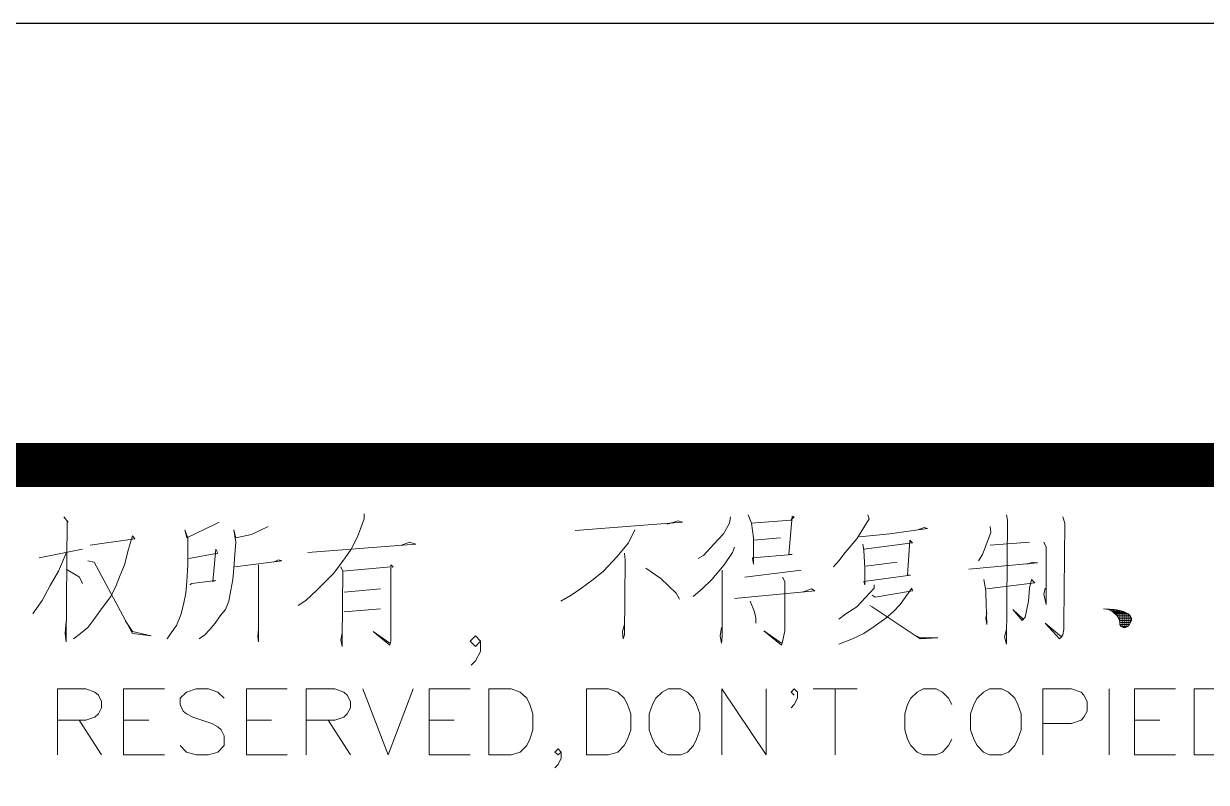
# Model space of a CAD drawing. Extents: x -9422388 to 15610651, y -1992469 to 953794.
# Drawn here: x -2435039 to -2432359, y -400531 to -398812 of the extents above; entities that cross this region are included whole.
import ezdxf

# ---------------------------------------------------------------- set-up
doc = ezdxf.new("R2010")
doc.units = 0
doc.header["$LTSCALE"] = 1000
doc.layers.add('PUB_TITLE', color=4, linetype='Continuous')

# ---------------------------------------------------------------- blocks, each defined once
blk = doc.blocks.new('TQ')
at = {"layer": 'PUB_TITLE'}
for points in [[(1746756.1, -759329.7), (1750935.6, -759329.7), (1750935.6, -758772.5), (1746756.1, -758772.5)], [(1746756.1, -798756.5), (1750935.6, -798756.5), (1750935.6, -758772.5), (1746756.1, -758772.5)]]:
    blk.add_lwpolyline(points, close=True, dxfattribs=at)
at = {"layer": 'PUB_TITLE', "color": 140, "lineweight": 0}
for points in [[(1747819.5, -758854.4), (1747826, -758862.9), (1747824.7, -758860.9), (1747822.8, -759051.8), (1747821.5, -759038.7), (1747822.8, -759019.1)], [(1748064.6, -758862.9), (1748058.1, -758866.2), (1748013.6, -758887.7), (1748010.4, -758874.7), (1748014.9, -758887.7), (1748014.9, -758930.2), (1748013.6, -758956.4), (1748011.7, -758974.7), (1748008.4, -758993), (1748003.8, -759009.3), (1747997.3, -759025.7), (1747988.8, -759037.4), (1747982.3, -759047.2)], [(1748293.4, -758849.8), (1748293.4, -758857.7), (1748282.9, -758885.8), (1748273.1, -758905.4), (1748263.3, -758919.1), (1748245.6, -758943.3), (1748218.8, -758970.1), (1748201.2, -758986.4), (1748189.4, -758994.3)], [(1748626.7, -758876), (1748796, -758862.9), (1748789.4, -758860.9), (1748771.8, -758866.2)], [(1748871.8, -758854.4), (1748870.5, -758864.2), (1748860.7, -758881.2), (1748845.6, -758897.5), (1748829.3, -758915.2), (1748820.8, -758920.4)], [(1748899.9, -758851.1), (1748905.1, -758864.2), (1748908.4, -758887.7), (1748908.4, -758908.7), (1748908.4, -758922.4), (1748908.4, -758928.9), (1748906.4, -758919.1), (1748969.2, -758913.9), (1748963.9, -758913.9), (1748969.2, -758853.1), (1748972.4, -758854.4), (1748967.2, -758859.6), (1748905.1, -758864.2)], [(1749088.8, -758851.1), (1749090.7, -758857.7), (1749071.1, -758889.1), (1749052.8, -758910.6), (1749043, -758923.7), (1749034.5, -758933.5)], [(1749307.7, -758851.1), (1749309, -758859.6), (1749307.7, -759055.1), (1749304.4, -759044), (1749307.7, -759032.2)], [(1749396.6, -758854.4), (1749399.9, -758864.2), (1749397.9, -759022.4), (1749397.9, -759032.2), (1749396.6, -759040.7), (1749394.6, -759044), (1749391.4, -759047.2), (1749368.5, -759022.4), (1749394.6, -759044)], [(1748141.7, -758869.4), (1748115.6, -758882.5), (1748090.7, -758887.7), (1748087.5, -758874.7), (1748090.7, -758894.3), (1748089.4, -758913.9), (1748087.5, -758935.5), (1748086.2, -758953.1), (1748082.9, -758970.1), (1748079.6, -758987.7), (1748074.4, -759000.8), (1748065.9, -759010.6), (1748058.1, -759022.4), (1748049.6, -759032.2), (1748041.7, -759040.7), (1748033.2, -759047.2)], [(1748720.8, -758874.7), (1748711, -758895.6), (1748692.7, -758917.2), (1748671.1, -758940), (1748654.8, -758953.1), (1748635.2, -758968.1), (1748620.1, -758977.9), (1748603.8, -758987.7)], [(1749075.7, -758885.8), (1749123.4, -758881.2), (1749182.9, -758872.7), (1749177.6, -758871.4), (1749167.8, -758874.7)], [(1749281.6, -758869.4), (1749282.9, -758879.2), (1749269.8, -758913.9), (1749263.3, -758923.7)], [(1747860.7, -758898.9), (1747931.3, -758889.1), (1747928, -758884.5), (1747921.5, -758905.4), (1747914.9, -758930.2), (1747908.4, -758946.6), (1747901.9, -758962.9), (1747893.4, -758979.9), (1747880.3, -758997.5), (1747868.5, -759014.5), (1747857.4, -759028.9), (1747845.7, -759038.7), (1747834.5, -759047.2)], [(1748204.5, -758910.6), (1748375.1, -758897.5), (1748365.2, -758894.3)], [(1748365.2, -758894.3), (1748352.2, -758898.9)], [(1748908.4, -758891), (1748950.9, -758887.7)], [(1749080.9, -758897.5), (1749082.2, -758907.4), (1749084.2, -758935.5), (1749084.2, -758961.6), (1749082.2, -758956.4), (1749156.1, -758946.6), (1749151.5, -758946.6), (1749154.8, -758891), (1749159.3, -758895.6), (1749082.2, -758905.4)], [(1749281.6, -758898.9), (1749343.7, -758894.3)], [(1749366.5, -758894.3), (1749370.4, -758902.1), (1749370.4, -758993), (1749366.5, -758976.6), (1749368.5, -758966.8)], [(1747822.8, -758911.9), (1747811, -758940), (1747797.9, -758962.9), (1747784.9, -758986.4), (1747773.8, -759002.8), (1747770.5, -759007.4)], [(1747780.3, -758919.1), (1747848.9, -758905.4)], [(1748018.2, -758961.6), (1748021.5, -758959.6), (1748059.4, -758955.1), (1748054.8, -758956.4), (1748059.4, -758905.4), (1748062.6, -758911.9), (1748016.9, -758920.4)], [(1748704.5, -758911.9), (1748705.8, -758922.4), (1748704.5, -759040.7), (1748702.5, -759047.2), (1748701.2, -759035.5), (1748704.5, -759024.3)], [(1748878.3, -758902.1), (1748875, -758910.6), (1748862, -758930.2), (1748842.4, -758953.1), (1748827.3, -758968.1), (1748812.9, -758979.9)], [(1747822.8, -758936.8), (1747844.3, -758949.8), (1747848.9, -758959.6)], [(1747857.4, -758923.7), (1747867.2, -758925.7), (1747928, -759038.7), (1747957.4, -759042), (1747928, -759035.5), (1747916.2, -759017.8)], [(1748089.4, -758933.5), (1748163.3, -758923.7), (1748158.1, -758922.4), (1748150.2, -758925.7)], [(1748126.7, -758930.2), (1748126.7, -759051.8), (1748125.4, -759044), (1748126.7, -759030.9)], [(1748256.8, -758933.5), (1748260, -758940), (1748258.7, -759048.5), (1748258.7, -759059), (1748256.8, -759048.5), (1748258.7, -759037.4)], [(1748260, -758940), (1748335.8, -758933.5), (1748335.8, -758930.2), (1748339.1, -758933.5), (1748335.8, -758935.5), (1748335.8, -759050.5), (1748333.9, -759057), (1748307.7, -759035.5), (1748333.9, -759053.8)], [(1748791.4, -758984.5), (1748786.2, -758974.7), (1748762, -758951.8), (1748738.4, -758935.5)], [(1749135.2, -758925.7), (1749085.5, -758932.2)], [(1749248.2, -758936.8), (1749356.7, -758927), (1749355.4, -758927), (1749348.9, -758925.7), (1749340.4, -758928.9)], [(1748858.7, -758938.7), (1748858.7, -759044), (1748857.4, -759053.8), (1748855.4, -759042), (1748857.4, -759028.9)], [(1748894.6, -758949.8), (1748983.5, -758938.7)], [(1748954.1, -758949.8), (1748957.4, -758956.4), (1748957.4, -759004.1), (1748957.4, -759034.1), (1748954.1, -759051.8), (1748952.2, -759057), (1748924.7, -759034.1), (1748952.2, -759053.8)], [(1749271.8, -758953.1), (1749275, -758971.4), (1749275, -758974.7), (1749276.3, -759024.3), (1749275, -759014.5), (1749276.3, -759006)], [(1749276.3, -758968.1), (1749352.1, -758958.3), (1749346.9, -758953.1), (1749343.7, -758966.8), (1749342.3, -758987.7), (1749339.1, -759002.8), (1749337.1, -759012.6), (1749332.5, -759017.8), (1749317.5, -759000.8), (1749333.8, -759015.8)], [(1748319.5, -758968.1), (1748262, -758973.4)], [(1748878.3, -758983.2), (1749005.1, -758971.4), (1748999.9, -758968.1), (1748985.5, -758973.4)], [(1749098.6, -758961.6), (1749098.6, -758966.8), (1749071.1, -758996.2), (1749054.1, -759007.4), (1749043, -759015.8)], [(1749095.3, -758977.9), (1749100.5, -758981.2), (1749159.3, -758971.4), (1749158, -758966.8), (1749139.7, -758993), (1749128.6, -759004.1), (1749116.9, -759014.5), (1749098.6, -759027.6), (1749082.2, -759038.7), (1749064.6, -759047.2), (1749043, -759055.1)], [(1748903.1, -758987.7), (1748909.7, -759004.1), (1748911.6, -759014.5), (1748911.6, -759022.4)], [(1749092, -758994.3), (1749095.3, -758996.2), (1749171.1, -759047.2), (1749199.2, -759045.3), (1749171.1, -759045.3), (1749161.3, -759040.7)], [(1748262, -759004.1), (1748319.5, -758999.5)], [(1749461.9, -758999.5), (1749478.9, -759000.8), (1749488.7, -759002.8), (1749493.3, -759004.1), (1749496.6, -759006), (1749499.9, -759007.4), (1749503.1, -759010.6), (1749505.1, -759014.5), (1749505.1, -759017.8), (1749501.8, -759024.3), (1749498.6, -759027.6), (1749495.3, -759028.9), (1749492, -759028.9), (1749488.7, -759027.6), (1749486.8, -759024.3), (1749486.8, -759021.1), (1749485.5, -759015.8), (1749482.2, -759010.6), (1749475.7, -759004.1), (1749468.5, -759000.8), (1749460.6, -758999.5)], [(1749468.5, -759000.8), (1749477, -759000.8)], [(1749473.7, -759002.8), (1749473.7, -759000.8)], [(1749486.8, -759002.8), (1749473.7, -759002.8)], [(1749475.7, -759004.1), (1749493.3, -759004.1)], [(1749477, -759000.8), (1749477, -759006)], [(1749496.6, -759006), (1749477, -759006)], [(1749480.2, -759009.3), (1749480.2, -759002.8)], [(1749480.2, -759007.4), (1749498.6, -759007.4)], [(1749503.1, -759010.6), (1749482.2, -759010.6)], [(1749483.5, -759002.8), (1749483.5, -759012.6)], [(1749486.8, -759024.3), (1749486.8, -759002.8)], [(1749490.1, -759004.1), (1749490.1, -759027.6)], [(1749493.3, -759028.9), (1749493.3, -759004.1)], [(1749496.6, -759006), (1749496.6, -759027.6)], [(1749499.9, -759025.7), (1749499.9, -759007.4)], [(1749503.1, -759010.6), (1749503.1, -759021.1)], [(1749485.5, -759014.5), (1749505.1, -759014.5)], [(1749505.1, -759017.8), (1749486.8, -759017.8)], [(1749486.8, -759021.1), (1749503.1, -759021.1)], [(1749501.8, -759024.3), (1749486.8, -759024.3)], [(1749488.7, -759027.6), (1749498.6, -759027.6)], [(1748462.6, -759088.4), (1748469.2, -759081.9), (1748477, -759066.8), (1748477, -759050.5), (1748469.2, -759042), (1748460.7, -759050.5), (1748469.2, -759059), (1748477, -759050.5)], [(1747809.1, -759125.6), (1747809.1, -759230.2)], [(1747809.1, -759125.6), (1747854.2, -759125.6), (1747868.5, -759130.9), (1747873.8, -759136.1), (1747879, -759145.9), (1747879, -759155.7), (1747873.8, -759165.5), (1747868.5, -759170.7), (1747854.2, -759175.3), (1747809.1, -759175.3)], [(1747913.6, -759125.6), (1747913.6, -759230.2)], [(1747913.6, -759125.6), (1747978.3, -759125.6)], [(1748072.4, -759140.7), (1748062.6, -759130.9), (1748047.6, -759125.6), (1748028, -759125.6), (1748013, -759130.9), (1748003.2, -759140.7), (1748003.2, -759150.5), (1748007.7, -759160.9), (1748013, -759165.5), (1748022.8, -759170.7), (1748052.8, -759180.5), (1748062.6, -759185.8), (1748067.9, -759190.4), (1748072.4, -759200.2), (1748072.4, -759215.2), (1748062.6, -759225.6), (1748047.6, -759230.2), (1748028, -759230.2), (1748013, -759225.6), (1748003.2, -759215.2)], [(1748107.7, -759125.6), (1748107.7, -759230.2)], [(1748107.7, -759125.6), (1748171.8, -759125.6)], [(1748201.9, -759125.6), (1748201.9, -759230.2)], [(1748201.9, -759125.6), (1748247, -759125.6), (1748261.3, -759130.9), (1748266.6, -759136.1), (1748271.8, -759145.9), (1748271.8, -759155.7), (1748266.6, -759165.5), (1748261.3, -759170.7), (1748247, -759175.3), (1748201.9, -759175.3)], [(1748291.4, -759125.6), (1748331.3, -759230.2), (1748371.1, -759125.6)], [(1748396, -759125.6), (1748396, -759230.2)], [(1748396, -759125.6), (1748460.7, -759125.6)], [(1748490.1, -759125.6), (1748490.1, -759230.2)], [(1748490.1, -759125.6), (1748525.4, -759125.6), (1748539.8, -759130.9), (1748550.2, -759140.7), (1748554.8, -759150.5), (1748560, -759165.5), (1748560, -759190.4), (1748554.8, -759205.4), (1748550.2, -759215.2), (1748539.8, -759225.6), (1748525.4, -759230.2), (1748490.1, -759230.2)], [(1748644.3, -759125.6), (1748644.3, -759230.2)], [(1748644.3, -759125.6), (1748679, -759125.6), (1748694, -759130.9), (1748703.8, -759140.7), (1748709, -759150.5), (1748714.3, -759165.5), (1748714.3, -759190.4), (1748709, -759205.4), (1748703.8, -759215.2), (1748694, -759225.6), (1748679, -759230.2), (1748644.3, -759230.2)], [(1748858, -759125.6), (1748858, -759230.2)], [(1748858, -759125.6), (1748928, -759230.2), (1748928, -759125.6)], [(1748972.4, -759136.1), (1748967.8, -759130.9), (1748972.4, -759125.6), (1748977.6, -759130.9), (1748977.6, -759140.7), (1748972.4, -759150.5), (1748967.8, -759155.7)], [(1749002.5, -759125.6), (1749071.8, -759125.6)], [(1749037.1, -759125.6), (1749037.1, -759230.2)], [(1749221.4, -759150.5), (1749216.2, -759140.7), (1749206.4, -759130.9), (1749196.6, -759125.6), (1749176.3, -759125.6), (1749166.5, -759130.9), (1749156.7, -759140.7), (1749151.5, -759150.5), (1749146.9, -759165.5), (1749146.9, -759190.4), (1749151.5, -759205.4), (1749156.7, -759215.2), (1749166.5, -759225.6), (1749176.3, -759230.2), (1749196.6, -759230.2), (1749206.4, -759225.6), (1749216.2, -759215.2), (1749221.4, -759205.4)], [(1749365.2, -759125.6), (1749365.2, -759230.2)], [(1749365.2, -759125.6), (1749410.3, -759125.6), (1749425.3, -759130.9), (1749429.9, -759136.1), (1749435.2, -759145.9), (1749435.2, -759160.9), (1749429.9, -759170.7), (1749425.3, -759175.3), (1749410.3, -759180.5), (1749365.2, -759180.5)], [(1749469.8, -759125.6), (1749469.8, -759230.2)], [(1749509.7, -759125.6), (1749509.7, -759230.2)], [(1749509.7, -759125.6), (1749574.4, -759125.6)], [(1749603.8, -759125.6), (1749603.8, -759230.2)], [(1749603.8, -759125.6), (1749639.1, -759125.6), (1749654.1, -759130.9), (1749663.9, -759140.7), (1749668.5, -759150.5), (1749673.7, -759165.5), (1749673.7, -759190.4), (1749668.5, -759205.4), (1749663.9, -759215.2), (1749654.1, -759225.6), (1749639.1, -759230.2), (1749603.8, -759230.2)], [(1747843.7, -759175.3), (1747879, -759230.2)], [(1747913.6, -759175.3), (1747953.5, -759175.3)], [(1748107.7, -759175.3), (1748147, -759175.3)], [(1748236.5, -759175.3), (1748271.8, -759230.2)], [(1748396, -759175.3), (1748435.8, -759175.3)], [(1749509.7, -759175.3), (1749549.5, -759175.3)], [(1747913.6, -759230.2), (1747978.3, -759230.2)], [(1748107.7, -759230.2), (1748171.8, -759230.2)], [(1748396, -759230.2), (1748460.7, -759230.2)], [(1748604.5, -759225.6), (1748599.9, -759230.2), (1748594.7, -759225.6), (1748599.9, -759220.4), (1748604.5, -759225.6), (1748604.5, -759235.4), (1748599.9, -759245.3), (1748594.7, -759250.5)], [(1749509.7, -759230.2), (1749574.4, -759230.2)]]:
    blk.add_lwpolyline(points, dxfattribs=at)
for points in [[(1748773.7, -759125.6), (1748763.9, -759130.9), (1748754.1, -759140.7), (1748748.9, -759150.5), (1748743.7, -759165.5), (1748743.7, -759190.4), (1748748.9, -759205.4), (1748754.1, -759215.2), (1748763.9, -759225.6), (1748773.7, -759230.2), (1748793.3, -759230.2), (1748803.8, -759225.6), (1748813.6, -759215.2), (1748818.2, -759205.4), (1748823.4, -759190.4), (1748823.4, -759165.5), (1748818.2, -759150.5), (1748813.6, -759140.7), (1748803.8, -759130.9), (1748793.3, -759125.6), (1748773.7, -759125.6)], [(1749280.9, -759125.6), (1749271.1, -759130.9), (1749261.3, -759140.7), (1749256.1, -759150.5), (1749250.8, -759165.5), (1749250.8, -759190.4), (1749256.1, -759205.4), (1749261.3, -759215.2), (1749271.1, -759225.6), (1749280.9, -759230.2), (1749300.5, -759230.2), (1749311, -759225.6), (1749320.8, -759215.2), (1749325.4, -759205.4), (1749330.6, -759190.4), (1749330.6, -759165.5), (1749325.4, -759150.5), (1749320.8, -759140.7), (1749311, -759130.9), (1749300.5, -759125.6), (1749280.9, -759125.6)]]:
    blk.add_lwpolyline(points, close=True, dxfattribs=at)
blk = doc.blocks.new('图签')
at = {"xscale": 1.43572, "yscale": 1.43572, "zscale": 1.43572}
blk.add_blockref('TQ', (-231624.4, 689572.7), dxfattribs=at)

msp = doc.modelspace()

# ---------------------------------------------------------------- linework, layer by layer
at = {"layer": 'PUB_TITLE'}
msp.add_lwpolyline([(-2513574.25692, -458212.1496), (-2429474.25692, -458212.1496), (-2429474.25692, -398812.1496), (-2513574.25692, -398812.1496)], close=True, dxfattribs=at)
at = {"layer": 'PUB_TITLE', "const_width": 100}
msp.add_lwpolyline([(-2511074.25692, -457212.1496), (-2430474.25692, -457212.1496), (-2430474.25692, -399812.1496), (-2511074.25692, -399812.1496)], close=True, dxfattribs=at)

# ---------------------------------------------------------------- block references
msp.add_blockref('图签', (-4712703.06659, 0))

doc.saveas('drawing.dxf')
